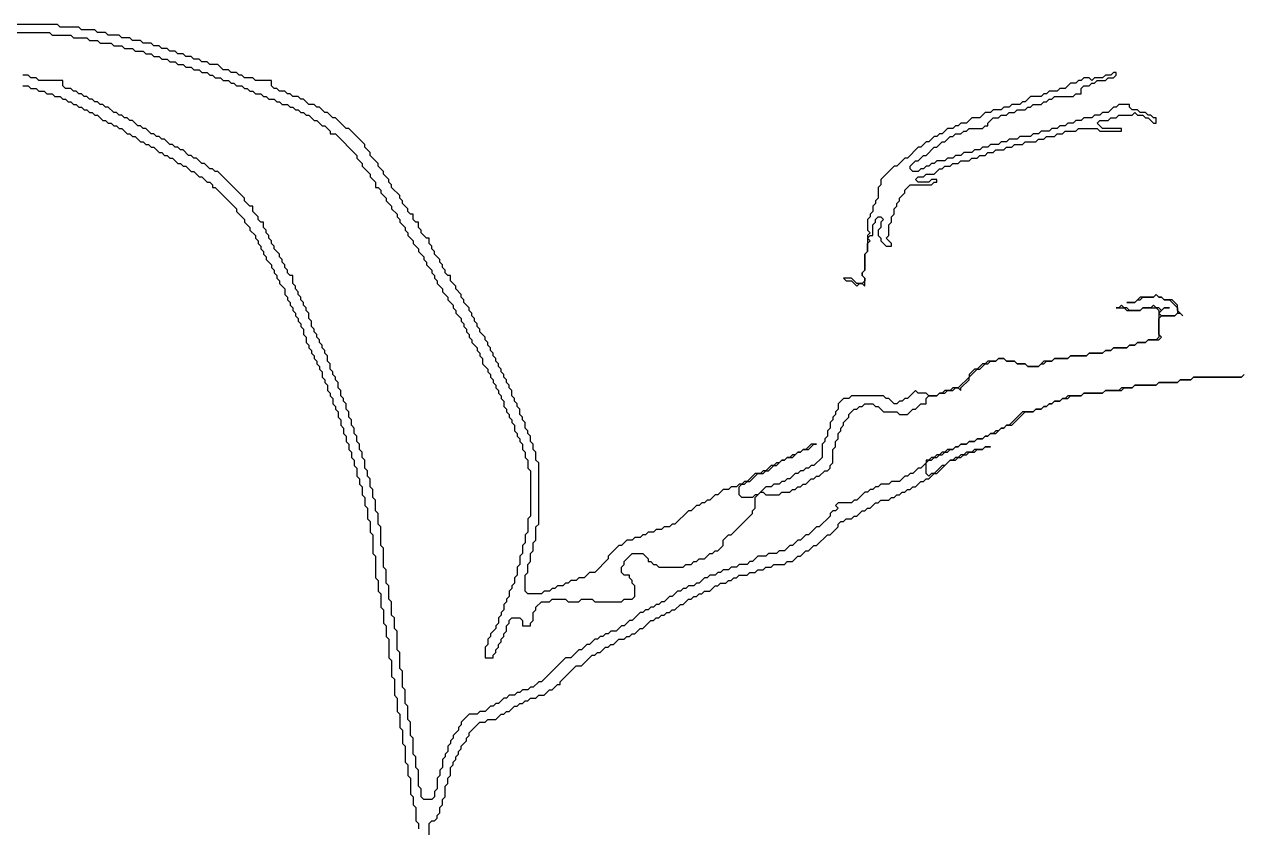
# Model space of a CAD drawing. Header units: metres. Extents: x 0 to 100, y 0 to 141.
# Drawn here: x 49.89 to 61.28, y 81.76 to 89.28 of the extents above; entities that cross this region are included whole.
import ezdxf

# ---------------------------------------------------------------- set-up
doc = ezdxf.new("R2010")
doc.units = ezdxf.units.M

msp = doc.modelspace()

# ---------------------------------------------------------------- linework, layer by layer
for points in [[(49.75, 89.2), (50.125, 89.2), (50.15, 89.175), (50.325, 89.175), (50.35, 89.15), (50.475, 89.15), (50.5, 89.125), (50.575, 89.125), (50.6, 89.1), (50.7, 89.1), (50.725, 89.075), (50.8, 89.075), (50.825, 89.05), (50.9, 89.05), (50.925, 89.025), (51, 89.025), (51.025, 89), (51.075, 89), (51.1, 88.975), (51.15, 88.975), (51.175, 88.95), (51.225, 88.95), (51.25, 88.925), (51.3, 88.925), (51.325, 88.9), (51.375, 88.9), (51.4, 88.875), (51.45, 88.875), (51.475, 88.85), (51.525, 88.85), (51.55, 88.825), (51.6, 88.825), (51.625, 88.8), (51.65, 88.8), (51.675, 88.775), (51.725, 88.775), (51.75, 88.75), (51.8, 88.75), (51.825, 88.725), (51.85, 88.725), (51.875, 88.7), (51.925, 88.7), (51.95, 88.675), (51.975, 88.675), (52, 88.65), (52.025, 88.65), (52.05, 88.625), (52.1, 88.625), (52.125, 88.6), (52.15, 88.6), (52.175, 88.575), (52.225, 88.575), (52.25, 88.55), (52.275, 88.55), (52.3, 88.525), (52.35, 88.525), (52.375, 88.5), (52.4, 88.5), (52.425, 88.475), (52.45, 88.475), (52.475, 88.45), (52.5, 88.45), (52.525, 88.425), (52.55, 88.425), (52.6, 88.375), (52.625, 88.375), (52.675, 88.325), (52.7, 88.325), (52.75, 88.275), (52.75, 88.25), (52.8, 88.25), (53, 88.05), (53, 88.025), (53.05, 87.975), (53.05, 87.95), (53.125, 87.875), (53.125, 87.85), (53.175, 87.8), (53.175, 87.75), (53.2, 87.75), (53.225, 87.725), (53.225, 87.7), (53.275, 87.65), (53.275, 87.625), (53.325, 87.575), (53.325, 87.55), (53.375, 87.5), (53.375, 87.475), (53.4, 87.45), (53.4, 87.425), (53.45, 87.375), (53.45, 87.35), (53.475, 87.325), (53.475, 87.3), (53.525, 87.25), (53.525, 87.225), (53.575, 87.175), (53.575, 87.15), (53.625, 87.1), (53.625, 87.075), (53.65, 87.05), (53.65, 87.025), (53.7, 86.975), (53.7, 86.95), (53.725, 86.925), (53.725, 86.9), (53.75, 86.875), (53.75, 86.85), (53.8, 86.8), (53.8, 86.775), (53.85, 86.725), (53.85, 86.7), (53.9, 86.65), (53.9, 86.625), (53.925, 86.6), (53.925, 86.575), (53.975, 86.525), (53.975, 86.5), (54, 86.475), (54, 86.45), (54.025, 86.425), (54.025, 86.4), (54.05, 86.375), (54.05, 86.35), (54.075, 86.325), (54.075, 86.3), (54.125, 86.25), (54.125, 86.225), (54.15, 86.2), (54.15, 86.175), (54.175, 86.15), (54.175, 86.1), (54.225, 86.05), (54.225, 86.025), (54.25, 86), (54.25, 85.975), (54.275, 85.95), (54.275, 85.925), (54.3, 85.9), (54.3, 85.875), (54.325, 85.85), (54.325, 85.825), (54.35, 85.8), (54.35, 85.775), (54.375, 85.75), (54.375, 85.7), (54.4, 85.675), (54.4, 85.65), (54.425, 85.625), (54.425, 85.6), (54.45, 85.575), (54.45, 85.55), (54.475, 85.525), (54.475, 85.475), (54.5, 85.45), (54.5, 85.425), (54.525, 85.4), (54.525, 85.375), (54.55, 85.35), (54.55, 85.3), (54.575, 85.275), (54.575, 85.225), (54.6, 85.2), (54.6, 85.125), (54.625, 85.1), (54.625, 84.675), (54.6, 84.65), (54.6, 84.525), (54.575, 84.5), (54.575, 84.425), (54.55, 84.4), (54.55, 84.325), (54.525, 84.3), (54.525, 84.225), (54.5, 84.2), (54.5, 84.125), (54.475, 84.1), (54.475, 84.05), (54.45, 84.025), (54.45, 84), (54.425, 83.975), (54.425, 83.925), (54.4, 83.9), (54.4, 83.875), (54.375, 83.85), (54.375, 83.8), (54.35, 83.775), (54.35, 83.75), (54.325, 83.725), (54.325, 83.675), (54.3, 83.65), (54.3, 83.625), (54.25, 83.575), (54.25, 83.55), (54.225, 83.525), (54.225, 83.475), (54.2, 83.45), (54.2, 83.35), (54.275, 83.35), (54.275, 83.375), (54.3, 83.4), (54.3, 83.425), (54.325, 83.45), (54.325, 83.475), (54.35, 83.5), (54.35, 83.525), (54.375, 83.55), (54.375, 83.575), (54.4, 83.6), (54.4, 83.65), (54.425, 83.675), (54.425, 83.7), (54.45, 83.725), (54.525, 83.725), (54.55, 83.7), (54.55, 83.65), (54.625, 83.65), (54.625, 83.675), (54.65, 83.7), (54.65, 83.775), (54.675, 83.8), (54.675, 83.825), (54.725, 83.875), (54.8, 83.875), (54.825, 83.9), (54.95, 83.9), (54.975, 83.875), (55.075, 83.875), (55.1, 83.9), (55.2, 83.9), (55.225, 83.875), (55.475, 83.875), (55.5, 83.9), (55.575, 83.9), (55.6, 83.925), (55.6, 84.025), (55.575, 84.05), (55.575, 84.075), (55.55, 84.1), (55.55, 84.125), (55.5, 84.125), (55.475, 84.15), (55.475, 84.2), (55.5, 84.225), (55.5, 84.25), (55.575, 84.325), (55.675, 84.325), (55.725, 84.275), (55.725, 84.25), (55.75, 84.25), (55.775, 84.225), (55.8, 84.225), (55.825, 84.2), (56.05, 84.2), (56.075, 84.225), (56.125, 84.225), (56.15, 84.25), (56.175, 84.25), (56.2, 84.275), (56.25, 84.275), (56.3, 84.325), (56.325, 84.325), (56.35, 84.35), (56.375, 84.35), (56.425, 84.4), (56.425, 84.45), (56.475, 84.5), (56.5, 84.5), (56.7, 84.7), (56.7, 84.725), (56.725, 84.75), (56.725, 84.85), (56.775, 84.9), (56.8, 84.9), (56.825, 84.875), (56.95, 84.875), (56.975, 84.9), (57.05, 84.9), (57.075, 84.925), (57.1, 84.925), (57.125, 84.95), (57.15, 84.95), (57.175, 84.975), (57.2, 84.975), (57.25, 85.025), (57.275, 85.025), (57.3, 85.05), (57.325, 85.05), (57.375, 85.1), (57.4, 85.1), (57.425, 85.125), (57.425, 85.15), (57.45, 85.175), (57.45, 85.3), (57.475, 85.325), (57.475, 85.375), (57.5, 85.4), (57.5, 85.45), (57.525, 85.475), (57.525, 85.5), (57.55, 85.525), (57.55, 85.55), (57.6, 85.6), (57.6, 85.625), (57.65, 85.675), (57.675, 85.675), (57.7, 85.7), (57.725, 85.7), (57.75, 85.725), (57.825, 85.725), (57.85, 85.7), (57.875, 85.7), (57.925, 85.65), (58.05, 85.65), (58.075, 85.625), (58.15, 85.625), (58.2, 85.675), (58.225, 85.675), (58.275, 85.725), (58.325, 85.725), (58.325, 85.775), (58.35, 85.8), (58.425, 85.8), (58.45, 85.825), (58.5, 85.825), (58.525, 85.85), (58.575, 85.85), (58.6, 85.875), (58.625, 85.875), (58.65, 85.85), (58.65, 85.875), (58.725, 85.95), (58.725, 85.975), (58.8, 86.05), (58.825, 86.05), (58.875, 86.1), (58.9, 86.1), (58.925, 86.125), (58.975, 86.125), (59, 86.15), (59.05, 86.15), (59.075, 86.125), (59.15, 86.125), (59.175, 86.1), (59.25, 86.1), (59.275, 86.075), (59.375, 86.075), (59.4, 86.1), (59.425, 86.1), (59.45, 86.125), (59.5, 86.125), (59.525, 86.15), (59.65, 86.15), (59.675, 86.175), (59.825, 86.175), (59.85, 86.2), (59.975, 86.2), (60, 86.225), (60.05, 86.225), (60.075, 86.25), (60.2, 86.25), (60.225, 86.275), (60.275, 86.275), (60.3, 86.3), (60.375, 86.3), (60.4, 86.325), (60.5, 86.325), (60.525, 86.35), (60.5, 86.375), (60.5, 86.525), (60.525, 86.55), (60.65, 86.55), (60.675, 86.575), (60.7, 86.575), (60.725, 86.55), (60.675, 86.6), (60.675, 86.65), (60.625, 86.7), (60.55, 86.7), (60.525, 86.725), (60.5, 86.725), (60.475, 86.75), (60.45, 86.725), (60.325, 86.725), (60.275, 86.675), (60.2, 86.675), (60.275, 86.675), (60.3, 86.7), (60.325, 86.7), (60.35, 86.725), (60.45, 86.725), (60.475, 86.75), (60.5, 86.725), (60.525, 86.725), (60.55, 86.7), (60.6, 86.7), (60.675, 86.625), (60.675, 86.575), (60.65, 86.55), (60.525, 86.55), (60.5, 86.575), (60.55, 86.625), (60.6, 86.625), (60.55, 86.625), (60.525, 86.6), (60.5, 86.625), (60.475, 86.625), (60.45, 86.65), (60.425, 86.625), (60.35, 86.625), (60.325, 86.6), (60.225, 86.6), (60.2, 86.625), (60.175, 86.625), (60.15, 86.65), (60.125, 86.625), (60.1, 86.625), (60.175, 86.625), (60.2, 86.6), (60.325, 86.6), (60.35, 86.625), (60.475, 86.625), (60.5, 86.6), (60.5, 86.35), (60.475, 86.325), (60.4, 86.325), (60.375, 86.3), (60.3, 86.3), (60.275, 86.275), (60.225, 86.275), (60.2, 86.25), (60.075, 86.25), (60.05, 86.225), (60, 86.225), (59.975, 86.2), (59.85, 86.2), (59.825, 86.175), (59.675, 86.175), (59.65, 86.15), (59.525, 86.15), (59.5, 86.125), (59.425, 86.125), (59.375, 86.075), (59.275, 86.075), (59.25, 86.1), (59.175, 86.1), (59.15, 86.125), (59.075, 86.125), (59.05, 86.15), (59, 86.15), (58.975, 86.125), (58.9, 86.125), (58.875, 86.1), (58.85, 86.1), (58.8, 86.05), (58.775, 86.05), (58.725, 86), (58.725, 85.975), (58.625, 85.875), (58.575, 85.875), (58.55, 85.85), (58.5, 85.85), (58.475, 85.825), (58.45, 85.825), (58.425, 85.8), (58.35, 85.8), (58.325, 85.825), (58.25, 85.825), (58.225, 85.85), (58.15, 85.775), (58.125, 85.775), (58.1, 85.75), (58.075, 85.75), (58.05, 85.725), (58.025, 85.725), (57.975, 85.775), (57.95, 85.775), (57.925, 85.8), (57.625, 85.8), (57.6, 85.775), (57.55, 85.775), (57.5, 85.725), (57.5, 85.675), (57.475, 85.65), (57.475, 85.625), (57.45, 85.6), (57.45, 85.575), (57.425, 85.55), (57.425, 85.5), (57.4, 85.475), (57.4, 85.425), (57.375, 85.4), (57.375, 85.375), (57.35, 85.35), (57.35, 85.225), (57.275, 85.15), (57.25, 85.15), (57.225, 85.125), (57.2, 85.125), (57.175, 85.1), (57.15, 85.1), (57.125, 85.075), (57.1, 85.075), (57.05, 85.025), (57.025, 85.025), (57, 85), (56.975, 85), (56.95, 84.975), (56.9, 84.975), (56.875, 84.95), (56.825, 84.95), (56.75, 84.875), (56.725, 84.875), (56.7, 84.85), (56.6, 84.85), (56.575, 84.875), (56.575, 84.95), (56.6, 84.975), (56.625, 84.975), (56.65, 85), (56.675, 85), (56.75, 85.075), (56.8, 85.075), (56.825, 85.1), (56.85, 85.1), (56.9, 85.15), (56.925, 85.15), (56.975, 85.2), (57, 85.2), (57.025, 85.225), (57.075, 85.225), (57.125, 85.275), (57.15, 85.275), (57.175, 85.3), (57.225, 85.3), (57.275, 85.35), (57.3, 85.35), (57.25, 85.35), (57.2, 85.3), (57.175, 85.3), (57.15, 85.275), (57.125, 85.275), (57.1, 85.25), (57.075, 85.25), (57.05, 85.225), (57.025, 85.225), (57, 85.2), (56.975, 85.2), (56.95, 85.175), (56.925, 85.175), (56.9, 85.15), (56.875, 85.15), (56.825, 85.1), (56.8, 85.1), (56.775, 85.075), (56.725, 85.075), (56.65, 85), (56.625, 85), (56.6, 84.975), (56.575, 84.975), (56.55, 84.95), (56.5, 84.95), (56.475, 84.925), (56.425, 84.925), (56.375, 84.875), (56.35, 84.875), (56.3, 84.825), (56.275, 84.825), (56.25, 84.8), (56.225, 84.8), (56.2, 84.775), (56.175, 84.775), (56.125, 84.725), (56.1, 84.725), (55.975, 84.6), (55.95, 84.6), (55.925, 84.575), (55.875, 84.575), (55.85, 84.55), (55.8, 84.55), (55.775, 84.525), (55.725, 84.525), (55.7, 84.5), (55.675, 84.5), (55.65, 84.475), (55.6, 84.475), (55.575, 84.45), (55.525, 84.45), (55.475, 84.4), (55.45, 84.4), (55.35, 84.3), (55.35, 84.275), (55.225, 84.15), (55.175, 84.15), (55.125, 84.1), (55.075, 84.1), (55.05, 84.075), (55, 84.075), (54.975, 84.05), (54.95, 84.05), (54.925, 84.025), (54.875, 84.025), (54.85, 84), (54.825, 84), (54.8, 83.975), (54.75, 83.975), (54.725, 83.95), (54.6, 83.95), (54.575, 83.975), (54.575, 84.125), (54.6, 84.15), (54.6, 84.225), (54.625, 84.25), (54.625, 84.325), (54.65, 84.35), (54.65, 84.425), (54.675, 84.45), (54.675, 84.575), (54.7, 84.6), (54.7, 85.175), (54.675, 85.2), (54.675, 85.275), (54.65, 85.3), (54.65, 85.35), (54.625, 85.375), (54.625, 85.425), (54.6, 85.45), (54.6, 85.475), (54.575, 85.5), (54.575, 85.55), (54.55, 85.575), (54.55, 85.6), (54.525, 85.625), (54.525, 85.675), (54.5, 85.7), (54.5, 85.725), (54.475, 85.75), (54.475, 85.775), (54.45, 85.8), (54.45, 85.85), (54.425, 85.875), (54.425, 85.9), (54.4, 85.925), (54.4, 85.95), (54.375, 85.975), (54.375, 86), (54.35, 86.025), (54.35, 86.05), (54.325, 86.075), (54.325, 86.1), (54.3, 86.125), (54.3, 86.15), (54.275, 86.175), (54.275, 86.2), (54.25, 86.225), (54.25, 86.25), (54.225, 86.275), (54.225, 86.3), (54.2, 86.325), (54.2, 86.35), (54.15, 86.4), (54.15, 86.425), (54.125, 86.45), (54.125, 86.475), (54.1, 86.5), (54.1, 86.525), (54.075, 86.55), (54.075, 86.575), (54.05, 86.6), (54.05, 86.625), (54, 86.675), (54, 86.7), (53.975, 86.725), (53.975, 86.75), (53.925, 86.8), (53.925, 86.825), (53.875, 86.875), (53.875, 86.925), (53.85, 86.925), (53.825, 86.95), (53.825, 86.975), (53.8, 87), (53.8, 87.025), (53.775, 87.05), (53.775, 87.075), (53.725, 87.125), (53.725, 87.15), (53.7, 87.175), (53.7, 87.2), (53.675, 87.225), (53.675, 87.275), (53.65, 87.275), (53.6, 87.325), (53.6, 87.35), (53.575, 87.375), (53.575, 87.425), (53.55, 87.425), (53.525, 87.45), (53.525, 87.5), (53.5, 87.5), (53.475, 87.525), (53.475, 87.55), (53.425, 87.6), (53.425, 87.625), (53.4, 87.65), (53.4, 87.675), (53.325, 87.75), (53.325, 87.775), (53.3, 87.8), (53.3, 87.825), (53.25, 87.875), (53.25, 87.9), (53.2, 87.95), (53.2, 87.975), (53.125, 88.05), (53.125, 88.075), (53.075, 88.125), (53.075, 88.15), (52.925, 88.3), (52.9, 88.3), (52.8, 88.4), (52.775, 88.4), (52.725, 88.45), (52.7, 88.45), (52.65, 88.5), (52.625, 88.5), (52.6, 88.525), (52.55, 88.525), (52.5, 88.575), (52.475, 88.575), (52.45, 88.6), (52.4, 88.6), (52.375, 88.625), (52.35, 88.625), (52.325, 88.65), (52.275, 88.65), (52.25, 88.675), (52.225, 88.675), (52.2, 88.7), (52.2, 88.75), (52.05, 88.75), (52.025, 88.775), (51.95, 88.775), (51.925, 88.8), (51.9, 88.8), (51.875, 88.825), (51.825, 88.825), (51.8, 88.85), (51.75, 88.85), (51.7, 88.9), (51.625, 88.9), (51.6, 88.925), (51.55, 88.925), (51.525, 88.95), (51.475, 88.95), (51.45, 88.975), (51.4, 88.975), (51.375, 89), (51.325, 89), (51.3, 89.025), (51.25, 89.025), (51.225, 89.05), (51.175, 89.05), (51.15, 89.075), (51.1, 89.075), (51.075, 89.1), (51, 89.1), (50.975, 89.125), (50.9, 89.125), (50.875, 89.15), (50.8, 89.15), (50.775, 89.175), (50.675, 89.175), (50.65, 89.2), (50.575, 89.2), (50.55, 89.225), (50.425, 89.225), (50.4, 89.25), (50.225, 89.25), (50.2, 89.275), (49.675, 89.275)], [(61.3, 86), (61.275, 85.975), (60.825, 85.975), (60.8, 85.95), (60.7, 85.95), (60.675, 85.925), (60.5, 85.925), (60.475, 85.9), (60.275, 85.9), (60.25, 85.875), (60.15, 85.875), (60.125, 85.85), (60, 85.85), (59.975, 85.825), (59.8, 85.825), (59.775, 85.8), (59.65, 85.8), (59.625, 85.775), (59.6, 85.775), (59.575, 85.75), (59.525, 85.75), (59.5, 85.725), (59.475, 85.725), (59.45, 85.7), (59.425, 85.7), (59.4, 85.675), (59.35, 85.675), (59.325, 85.65), (59.225, 85.65), (59.1, 85.525), (59.075, 85.525), (59.05, 85.5), (59.025, 85.5), (59, 85.475), (58.975, 85.475), (58.95, 85.45), (58.925, 85.45), (58.9, 85.425), (58.875, 85.425), (58.85, 85.4), (58.8, 85.4), (58.775, 85.375), (58.725, 85.375), (58.7, 85.35), (58.65, 85.35), (58.625, 85.325), (58.6, 85.325), (58.575, 85.3), (58.525, 85.3), (58.5, 85.275), (58.475, 85.275), (58.45, 85.25), (58.425, 85.25), (58.4, 85.225), (58.375, 85.225), (58.35, 85.2), (58.325, 85.2), (58.325, 85.175), (58.275, 85.125), (58.25, 85.125), (58.2, 85.075), (58.175, 85.075), (58.15, 85.05), (58.125, 85.05), (58.075, 85), (58, 85), (57.975, 84.975), (57.9, 84.975), (57.875, 84.95), (57.85, 84.95), (57.825, 84.925), (57.8, 84.925), (57.775, 84.9), (57.75, 84.9), (57.675, 84.825), (57.65, 84.825), (57.625, 84.8), (57.5, 84.8), (57.475, 84.775), (57.5, 84.75), (57.475, 84.725), (57.45, 84.725), (57.425, 84.7), (57.425, 84.675), (57.325, 84.575), (57.3, 84.575), (57.225, 84.5), (57.2, 84.5), (57.15, 84.45), (57.125, 84.45), (57.075, 84.4), (57.05, 84.4), (57, 84.35), (56.95, 84.35), (56.925, 84.325), (56.85, 84.325), (56.825, 84.3), (56.75, 84.3), (56.7, 84.25), (56.675, 84.25), (56.65, 84.225), (56.575, 84.225), (56.55, 84.2), (56.5, 84.2), (56.475, 84.175), (56.425, 84.175), (56.4, 84.15), (56.375, 84.15), (56.35, 84.125), (56.3, 84.125), (56.275, 84.1), (56.25, 84.1), (56.2, 84.05), (56.175, 84.05), (56.15, 84.025), (56.1, 84.025), (56.075, 84), (56.05, 84), (56.025, 83.975), (56, 83.975), (55.95, 83.925), (55.925, 83.925), (55.875, 83.875), (55.85, 83.875), (55.825, 83.85), (55.8, 83.85), (55.775, 83.825), (55.75, 83.825), (55.725, 83.8), (55.7, 83.8), (55.675, 83.775), (55.65, 83.775), (55.575, 83.7), (55.55, 83.7), (55.5, 83.65), (55.475, 83.65), (55.425, 83.6), (55.375, 83.6), (55.35, 83.575), (55.325, 83.575), (55.3, 83.55), (55.275, 83.55), (55.25, 83.525), (55.225, 83.525), (55.175, 83.475), (55.15, 83.475), (55.1, 83.425), (55.075, 83.425), (55, 83.35), (54.95, 83.35), (54.725, 83.125), (54.7, 83.125), (54.65, 83.075), (54.625, 83.075), (54.6, 83.05), (54.55, 83.05), (54.525, 83.025), (54.5, 83.025), (54.475, 83), (54.425, 83), (54.4, 82.975), (54.375, 82.975), (54.325, 82.925), (54.3, 82.925), (54.275, 82.9), (54.25, 82.9), (54.2, 82.85), (54.15, 82.85), (54.125, 82.825), (54.05, 82.825), (53.975, 82.75), (53.975, 82.725), (53.95, 82.7), (53.95, 82.675), (53.9, 82.625), (53.9, 82.6), (53.875, 82.575), (53.875, 82.55), (53.85, 82.525), (53.85, 82.475), (53.825, 82.45), (53.825, 82.425), (53.8, 82.4), (53.8, 82.325), (53.775, 82.3), (53.775, 82.25), (53.75, 82.225), (53.75, 82.125), (53.725, 82.1), (53.725, 82.05), (53.7, 82.025), (53.625, 82.025), (53.6, 82.05), (53.6, 82.125), (53.575, 82.15), (53.575, 82.3), (53.55, 82.325), (53.55, 82.425), (53.525, 82.45), (53.525, 82.6), (53.5, 82.625), (53.5, 82.75), (53.475, 82.775), (53.475, 82.9), (53.45, 82.925), (53.45, 83.05), (53.425, 83.075), (53.425, 83.225), (53.4, 83.25), (53.4, 83.4), (53.375, 83.425), (53.375, 83.6), (53.35, 83.625), (53.35, 83.725), (53.325, 83.75), (53.325, 83.875), (53.3, 83.9), (53.3, 84.025), (53.275, 84.05), (53.275, 84.175), (53.25, 84.2), (53.25, 84.375), (53.225, 84.4), (53.225, 84.575), (53.2, 84.6), (53.2, 84.7), (53.175, 84.725), (53.175, 84.825), (53.15, 84.85), (53.15, 84.925), (53.125, 84.95), (53.125, 85.025), (53.1, 85.05), (53.1, 85.1), (53.075, 85.125), (53.075, 85.2), (53.05, 85.225), (53.05, 85.275), (53.025, 85.3), (53.025, 85.35), (53, 85.375), (53, 85.425), (52.975, 85.45), (52.975, 85.5), (52.95, 85.525), (52.95, 85.575), (52.925, 85.6), (52.925, 85.65), (52.9, 85.675), (52.9, 85.725), (52.875, 85.75), (52.875, 85.775), (52.85, 85.8), (52.85, 85.85), (52.825, 85.875), (52.825, 85.925), (52.8, 85.95), (52.8, 85.975), (52.775, 86), (52.775, 86.025), (52.75, 86.05), (52.75, 86.1), (52.725, 86.125), (52.725, 86.175), (52.7, 86.2), (52.7, 86.225), (52.675, 86.25), (52.675, 86.275), (52.65, 86.3), (52.65, 86.325), (52.625, 86.35), (52.625, 86.375), (52.6, 86.4), (52.6, 86.425), (52.575, 86.45), (52.575, 86.5), (52.55, 86.525), (52.55, 86.575), (52.525, 86.6), (52.525, 86.625), (52.5, 86.65), (52.5, 86.675), (52.475, 86.7), (52.475, 86.725), (52.45, 86.75), (52.45, 86.775), (52.425, 86.8), (52.425, 86.825), (52.4, 86.85), (52.4, 86.925), (52.375, 86.925), (52.35, 86.95), (52.35, 86.975), (52.325, 87), (52.325, 87.025), (52.3, 87.05), (52.3, 87.075), (52.275, 87.1), (52.275, 87.125), (52.225, 87.175), (52.225, 87.2), (52.2, 87.225), (52.2, 87.25), (52.175, 87.275), (52.175, 87.3), (52.15, 87.325), (52.15, 87.35), (52.125, 87.375), (52.125, 87.425), (52.1, 87.425), (52.075, 87.45), (52.075, 87.475), (52.025, 87.525), (52.025, 87.575), (52, 87.575), (51.95, 87.625), (51.95, 87.65), (51.7, 87.9), (51.675, 87.9), (51.65, 87.925), (51.625, 87.925), (51.575, 87.975), (51.55, 87.975), (51.5, 88.025), (51.475, 88.025), (51.45, 88.05), (51.425, 88.05), (51.375, 88.1), (51.35, 88.1), (51.325, 88.125), (51.3, 88.125), (51.275, 88.15), (51.25, 88.15), (51.2, 88.2), (51.175, 88.2), (51.15, 88.225), (51.125, 88.225), (51.1, 88.25), (51.075, 88.25), (51.025, 88.3), (51, 88.3), (50.975, 88.325), (50.95, 88.325), (50.9, 88.375), (50.875, 88.375), (50.85, 88.4), (50.825, 88.4), (50.8, 88.425), (50.775, 88.425), (50.75, 88.45), (50.725, 88.45), (50.675, 88.5), (50.65, 88.5), (50.625, 88.525), (50.6, 88.525), (50.575, 88.55), (50.55, 88.55), (50.525, 88.575), (50.5, 88.575), (50.475, 88.6), (50.45, 88.6), (50.425, 88.625), (50.4, 88.625), (50.375, 88.65), (50.35, 88.65), (50.325, 88.675), (50.275, 88.675), (50.25, 88.7), (50.25, 88.75), (50.025, 88.75), (50, 88.775), (49.95, 88.775), (49.925, 88.8), (49.875, 88.8)], [(49.875, 88.7), (49.925, 88.7), (49.95, 88.675), (50, 88.675), (50.025, 88.65), (50.075, 88.65), (50.1, 88.625), (50.15, 88.625), (50.175, 88.6), (50.225, 88.6), (50.25, 88.575), (50.275, 88.575), (50.3, 88.55), (50.325, 88.55), (50.35, 88.525), (50.375, 88.525), (50.4, 88.5), (50.425, 88.5), (50.45, 88.475), (50.475, 88.475), (50.5, 88.45), (50.525, 88.45), (50.55, 88.425), (50.575, 88.425), (50.625, 88.375), (50.65, 88.375), (50.675, 88.35), (50.7, 88.35), (50.725, 88.325), (50.75, 88.325), (50.775, 88.3), (50.8, 88.3), (50.85, 88.25), (50.875, 88.25), (50.9, 88.225), (50.925, 88.225), (50.975, 88.175), (51, 88.175), (51.025, 88.15), (51.05, 88.15), (51.075, 88.125), (51.1, 88.125), (51.15, 88.075), (51.175, 88.075), (51.2, 88.05), (51.225, 88.05), (51.25, 88.025), (51.275, 88.025), (51.325, 87.975), (51.35, 87.975), (51.375, 87.95), (51.4, 87.95), (51.45, 87.9), (51.475, 87.9), (51.525, 87.85), (51.55, 87.85), (51.6, 87.8), (51.625, 87.8), (51.65, 87.775), (51.65, 87.75), (51.675, 87.75), (51.875, 87.55), (51.875, 87.525), (51.95, 87.45), (51.95, 87.425), (52, 87.375), (52, 87.35), (52.05, 87.3), (52.05, 87.275), (52.075, 87.25), (52.075, 87.225), (52.1, 87.2), (52.1, 87.175), (52.125, 87.15), (52.125, 87.125), (52.15, 87.1), (52.15, 87.075), (52.2, 87.025), (52.2, 87), (52.225, 86.975), (52.225, 86.95), (52.25, 86.925), (52.25, 86.9), (52.275, 86.875), (52.275, 86.85), (52.325, 86.8), (52.325, 86.75), (52.35, 86.725), (52.35, 86.7), (52.375, 86.675), (52.375, 86.65), (52.4, 86.625), (52.4, 86.6), (52.425, 86.575), (52.425, 86.55), (52.45, 86.525), (52.45, 86.5), (52.475, 86.475), (52.475, 86.45), (52.5, 86.425), (52.5, 86.375), (52.525, 86.35), (52.525, 86.3), (52.55, 86.275), (52.55, 86.25), (52.575, 86.225), (52.575, 86.2), (52.6, 86.175), (52.6, 86.15), (52.625, 86.125), (52.625, 86.1), (52.65, 86.075), (52.65, 86.05), (52.675, 86.025), (52.675, 85.975), (52.7, 85.95), (52.7, 85.925), (52.725, 85.9), (52.725, 85.85), (52.75, 85.825), (52.75, 85.8), (52.775, 85.775), (52.775, 85.725), (52.8, 85.7), (52.8, 85.675), (52.825, 85.65), (52.825, 85.6), (52.85, 85.575), (52.85, 85.525), (52.875, 85.5), (52.875, 85.45), (52.9, 85.425), (52.9, 85.375), (52.925, 85.35), (52.925, 85.3), (52.95, 85.275), (52.95, 85.225), (52.975, 85.2), (52.975, 85.15), (53, 85.125), (53, 85.05), (53.025, 85.025), (53.025, 84.975), (53.05, 84.95), (53.05, 84.875), (53.075, 84.85), (53.075, 84.775), (53.1, 84.75), (53.1, 84.65), (53.125, 84.625), (53.125, 84.525), (53.15, 84.5), (53.15, 84.325), (53.175, 84.3), (53.175, 84.1), (53.2, 84.075), (53.2, 83.975), (53.225, 83.95), (53.225, 83.825), (53.25, 83.8), (53.25, 83.675), (53.275, 83.65), (53.275, 83.55), (53.3, 83.525), (53.3, 83.35), (53.325, 83.325), (53.325, 83.175), (53.35, 83.15), (53.35, 83), (53.375, 82.975), (53.375, 82.85), (53.4, 82.825), (53.4, 82.7), (53.425, 82.675), (53.425, 82.55), (53.45, 82.525), (53.45, 82.375), (53.475, 82.35), (53.475, 82.25), (53.5, 82.225), (53.5, 82.075), (53.525, 82.05), (53.525, 81.975), (53.55, 81.95), (53.55, 81.825), (53.575, 81.8), (53.575, 81.75)], [(53.675, 81.65), (53.675, 81.8), (53.7, 81.825), (53.725, 81.825), (53.75, 81.85), (53.75, 81.875), (53.775, 81.9), (53.775, 81.95), (53.8, 81.975), (53.8, 82.025), (53.825, 82.05), (53.825, 82.15), (53.85, 82.175), (53.85, 82.225), (53.875, 82.25), (53.875, 82.325), (53.9, 82.35), (53.9, 82.375), (53.925, 82.4), (53.925, 82.425), (53.95, 82.45), (53.95, 82.475), (53.975, 82.5), (53.975, 82.525), (54.025, 82.575), (54.025, 82.6), (54.05, 82.625), (54.05, 82.65), (54.15, 82.75), (54.2, 82.75), (54.225, 82.775), (54.3, 82.775), (54.35, 82.825), (54.375, 82.825), (54.4, 82.85), (54.425, 82.85), (54.475, 82.9), (54.5, 82.9), (54.525, 82.925), (54.55, 82.925), (54.575, 82.95), (54.6, 82.95), (54.625, 82.975), (54.675, 82.975), (54.7, 83), (54.75, 83), (54.8, 83.05), (54.825, 83.05), (54.875, 83.1), (54.9, 83.1), (54.9, 83.125), (55.05, 83.275), (55.1, 83.275), (55.2, 83.375), (55.225, 83.375), (55.25, 83.4), (55.275, 83.4), (55.325, 83.45), (55.35, 83.45), (55.375, 83.475), (55.4, 83.475), (55.45, 83.525), (55.5, 83.525), (55.525, 83.55), (55.55, 83.55), (55.575, 83.575), (55.6, 83.575), (55.65, 83.625), (55.675, 83.625), (55.75, 83.7), (55.775, 83.7), (55.8, 83.725), (55.825, 83.725), (55.85, 83.75), (55.875, 83.75), (55.9, 83.775), (55.925, 83.775), (55.95, 83.8), (55.975, 83.8), (56.025, 83.85), (56.05, 83.85), (56.1, 83.9), (56.125, 83.9), (56.15, 83.925), (56.175, 83.925), (56.2, 83.95), (56.225, 83.95), (56.25, 83.975), (56.3, 83.975), (56.35, 84.025), (56.375, 84.025), (56.4, 84.05), (56.45, 84.05), (56.475, 84.075), (56.5, 84.075), (56.525, 84.1), (56.55, 84.1), (56.575, 84.125), (56.65, 84.125), (56.675, 84.15), (56.725, 84.15), (56.75, 84.175), (56.8, 84.175), (56.825, 84.2), (56.875, 84.2), (56.9, 84.225), (57, 84.225), (57.025, 84.25), (57.075, 84.25), (57.125, 84.3), (57.15, 84.3), (57.2, 84.35), (57.225, 84.35), (57.275, 84.4), (57.3, 84.4), (57.4, 84.5), (57.425, 84.5), (57.5, 84.575), (57.5, 84.6), (57.525, 84.625), (57.55, 84.625), (57.575, 84.65), (57.625, 84.65), (57.65, 84.675), (57.675, 84.675), (57.725, 84.725), (57.75, 84.725), (57.775, 84.75), (57.8, 84.75), (57.85, 84.8), (57.875, 84.8), (57.9, 84.825), (57.975, 84.825), (58, 84.85), (58.025, 84.85), (58.05, 84.875), (58.075, 84.875), (58.1, 84.9), (58.125, 84.9), (58.15, 84.925), (58.175, 84.925), (58.2, 84.95), (58.225, 84.95), (58.275, 85), (58.3, 85), (58.325, 85.025), (58.35, 85.025), (58.4, 85.075), (58.425, 85.075), (58.55, 85.2), (58.6, 85.2), (58.625, 85.225), (58.65, 85.225), (58.675, 85.25), (58.7, 85.25), (58.725, 85.275), (58.775, 85.275), (58.8, 85.3), (58.85, 85.3), (58.875, 85.325), (58.925, 85.325), (58.875, 85.325), (58.85, 85.3), (58.775, 85.3), (58.75, 85.275), (58.7, 85.275), (58.675, 85.25), (58.65, 85.25), (58.625, 85.225), (58.6, 85.225), (58.575, 85.2), (58.55, 85.2), (58.5, 85.15), (58.475, 85.15), (58.4, 85.075), (58.375, 85.075), (58.35, 85.05), (58.325, 85.075), (58.325, 85.175), (58.35, 85.2), (58.375, 85.2), (58.4, 85.225), (58.425, 85.225), (58.45, 85.25), (58.475, 85.25), (58.5, 85.275), (58.525, 85.275), (58.55, 85.3), (58.575, 85.3), (58.6, 85.325), (58.625, 85.325), (58.65, 85.35), (58.7, 85.35), (58.725, 85.375), (58.775, 85.375), (58.8, 85.4), (58.85, 85.4), (58.875, 85.425), (58.9, 85.425), (58.925, 85.45), (58.975, 85.45), (59.025, 85.5), (59.05, 85.5), (59.075, 85.525), (59.125, 85.525), (59.25, 85.65), (59.325, 85.65), (59.35, 85.675), (59.4, 85.675), (59.425, 85.7), (59.45, 85.7), (59.475, 85.725), (59.5, 85.725), (59.525, 85.75), (59.575, 85.75), (59.6, 85.775), (59.65, 85.775), (59.675, 85.8), (59.775, 85.8), (59.8, 85.825), (59.975, 85.825), (60, 85.85), (60.15, 85.85), (60.175, 85.875), (60.25, 85.875), (60.275, 85.9), (60.475, 85.9), (60.5, 85.925), (60.675, 85.925), (60.7, 85.95), (60.8, 85.95), (60.825, 85.975), (61.275, 85.975), (61.3, 86)]]:
    msp.add_lwpolyline(points)
msp.add_lwpolyline([(60.075, 88.825), (60.05, 88.8), (60, 88.8), (59.975, 88.775), (59.9, 88.775), (59.875, 88.75), (59.85, 88.775), (59.8, 88.775), (59.775, 88.75), (59.75, 88.75), (59.725, 88.725), (59.675, 88.725), (59.625, 88.675), (59.575, 88.675), (59.55, 88.65), (59.475, 88.65), (59.45, 88.625), (59.425, 88.625), (59.4, 88.6), (59.3, 88.6), (59.25, 88.55), (59.225, 88.55), (59.2, 88.525), (59.125, 88.525), (59.1, 88.5), (59.05, 88.5), (59.025, 88.475), (58.95, 88.475), (58.925, 88.45), (58.875, 88.45), (58.825, 88.4), (58.75, 88.4), (58.7, 88.35), (58.65, 88.35), (58.625, 88.325), (58.6, 88.325), (58.575, 88.3), (58.525, 88.3), (58.475, 88.25), (58.45, 88.25), (58.425, 88.225), (58.4, 88.225), (58.35, 88.175), (58.325, 88.175), (58.275, 88.125), (58.25, 88.125), (58.15, 88.025), (58.125, 88.025), (58.05, 87.95), (58.025, 87.95), (57.9, 87.825), (57.9, 87.775), (57.875, 87.75), (57.875, 87.65), (57.85, 87.625), (57.85, 87.6), (57.825, 87.575), (57.825, 87.525), (57.8, 87.5), (57.8, 87.475), (57.775, 87.45), (57.775, 87.35), (57.8, 87.325), (57.775, 87.3), (57.775, 87.15), (57.75, 87.125), (57.75, 86.975), (57.725, 86.95), (57.725, 86.925), (57.75, 86.9), (57.75, 86.875), (57.725, 86.85), (57.675, 86.85), (57.625, 86.9), (57.55, 86.9), (57.575, 86.875), (57.625, 86.875), (57.675, 86.825), (57.7, 86.85), (57.725, 86.85), (57.75, 86.825), (57.75, 86.9), (57.725, 86.925), (57.725, 86.95), (57.75, 86.975), (57.75, 87.125), (57.775, 87.15), (57.775, 87.225), (57.8, 87.25), (57.775, 87.275), (57.8, 87.3), (57.825, 87.3), (57.825, 87.4), (57.85, 87.425), (57.85, 87.45), (57.875, 87.475), (57.9, 87.475), (57.925, 87.45), (57.9, 87.425), (57.9, 87.375), (57.875, 87.35), (57.875, 87.3), (57.9, 87.275), (57.9, 87.25), (57.95, 87.2), (58, 87.2), (58, 87.225), (57.95, 87.275), (57.975, 87.3), (57.975, 87.4), (58, 87.425), (58, 87.475), (58.025, 87.5), (58.025, 87.55), (58.05, 87.575), (58.05, 87.6), (58.075, 87.625), (58.075, 87.65), (58.125, 87.7), (58.125, 87.725), (58.175, 87.775), (58.375, 87.775), (58.4, 87.8), (58.425, 87.8), (58.425, 87.825), (58.375, 87.825), (58.35, 87.8), (58.25, 87.8), (58.225, 87.825), (58.25, 87.85), (58.3, 87.85), (58.325, 87.875), (58.4, 87.875), (58.45, 87.925), (58.475, 87.925), (58.5, 87.95), (58.55, 87.95), (58.575, 87.975), (58.625, 87.975), (58.65, 88), (58.725, 88), (58.75, 88.025), (58.8, 88.025), (58.825, 88.05), (58.875, 88.05), (58.9, 88.075), (58.95, 88.075), (58.975, 88.1), (59.05, 88.1), (59.075, 88.125), (59.125, 88.125), (59.15, 88.15), (59.225, 88.15), (59.25, 88.175), (59.35, 88.175), (59.375, 88.2), (59.425, 88.2), (59.45, 88.225), (59.525, 88.225), (59.55, 88.25), (59.6, 88.25), (59.625, 88.275), (59.725, 88.275), (59.75, 88.3), (59.925, 88.3), (59.95, 88.275), (60.15, 88.275), (60.15, 88.3), (59.975, 88.3), (59.925, 88.35), (59.95, 88.375), (60.025, 88.375), (60.05, 88.4), (60.1, 88.4), (60.125, 88.425), (60.25, 88.425), (60.275, 88.45), (60.3, 88.425), (60.35, 88.425), (60.375, 88.4), (60.4, 88.4), (60.45, 88.35), (60.475, 88.35), (60.475, 88.4), (60.45, 88.4), (60.425, 88.425), (60.4, 88.425), (60.375, 88.45), (60.325, 88.45), (60.3, 88.475), (60.25, 88.475), (60.225, 88.5), (60.225, 88.525), (60.125, 88.525), (60.1, 88.5), (60.075, 88.5), (60.025, 88.45), (59.975, 88.45), (59.95, 88.425), (59.9, 88.425), (59.875, 88.4), (59.8, 88.4), (59.775, 88.375), (59.725, 88.375), (59.7, 88.35), (59.65, 88.35), (59.625, 88.325), (59.575, 88.325), (59.55, 88.3), (59.5, 88.3), (59.475, 88.275), (59.4, 88.275), (59.375, 88.25), (59.325, 88.25), (59.3, 88.225), (59.2, 88.225), (59.175, 88.2), (59.1, 88.2), (59.075, 88.175), (59.025, 88.175), (59, 88.15), (58.925, 88.15), (58.9, 88.125), (58.85, 88.125), (58.825, 88.1), (58.775, 88.1), (58.75, 88.075), (58.675, 88.075), (58.65, 88.05), (58.6, 88.05), (58.575, 88.025), (58.525, 88.025), (58.5, 88), (58.425, 88), (58.4, 87.975), (58.375, 87.975), (58.35, 87.95), (58.325, 87.95), (58.3, 87.925), (58.275, 87.925), (58.25, 87.9), (58.2, 87.9), (58.175, 87.925), (58.175, 87.95), (58.225, 88), (58.25, 88), (58.3, 88.05), (58.325, 88.05), (58.4, 88.125), (58.425, 88.125), (58.475, 88.175), (58.5, 88.175), (58.55, 88.225), (58.575, 88.225), (58.6, 88.25), (58.65, 88.25), (58.675, 88.275), (58.7, 88.275), (58.725, 88.3), (58.85, 88.3), (58.875, 88.325), (58.9, 88.325), (58.9, 88.35), (58.95, 88.4), (59, 88.4), (59.025, 88.425), (59.075, 88.425), (59.1, 88.45), (59.15, 88.45), (59.175, 88.475), (59.25, 88.475), (59.275, 88.5), (59.3, 88.5), (59.325, 88.525), (59.4, 88.525), (59.425, 88.55), (59.45, 88.55), (59.475, 88.575), (59.5, 88.575), (59.525, 88.6), (59.7, 88.6), (59.725, 88.625), (59.775, 88.625), (59.775, 88.675), (59.8, 88.7), (59.85, 88.7), (59.875, 88.725), (59.9, 88.725), (59.925, 88.75), (60, 88.75), (60.025, 88.775), (60.075, 88.775), (60.1, 88.8), (60.1, 88.825)], close=True)

doc.saveas('drawing.dxf')
